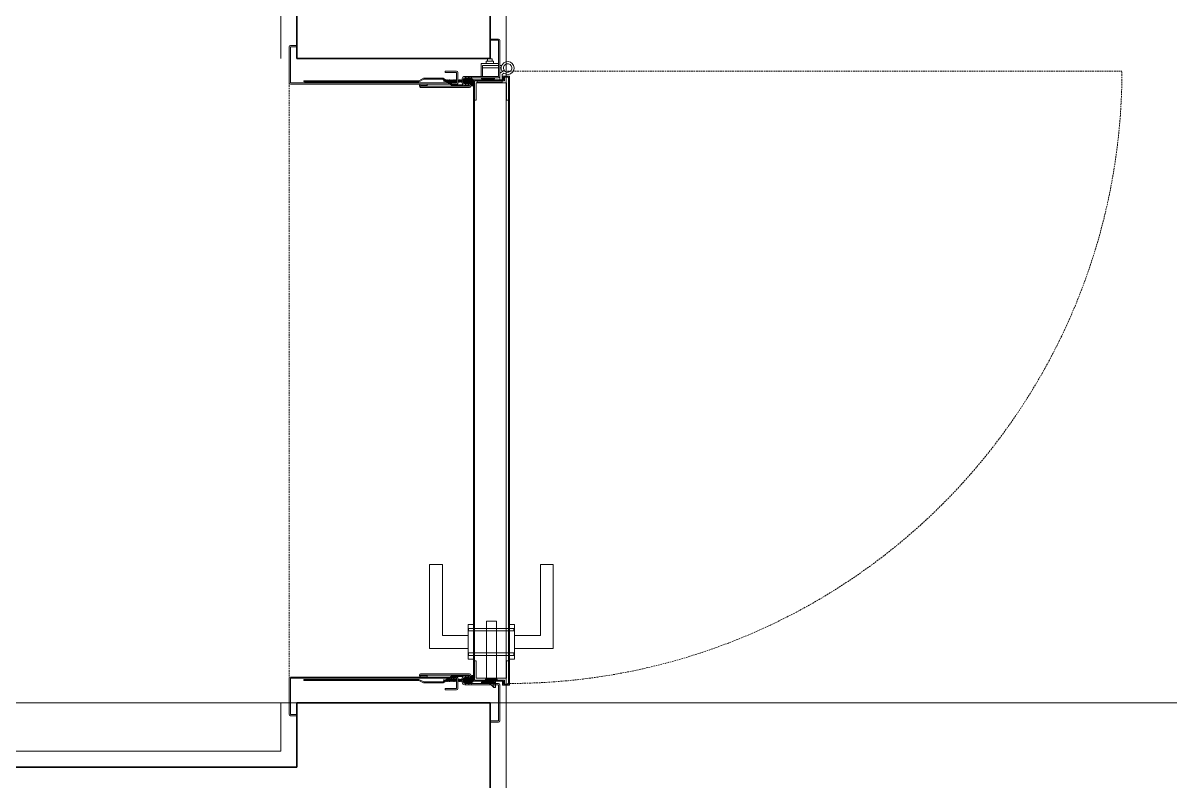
# Model space of a CAD drawing. Header units: centimetres. Extents: x 405464 to 563355, y 50011 to 66875.
# Drawn here: x 517915.7 to 518093.8, y 54757.2 to 54874.9 of the extents above; entities that cross this region are included whole.
import ezdxf
from ezdxf.enums import TextEntityAlignment as Align

# ---------------------------------------------------------------- set-up
doc = ezdxf.new("R2010")
doc.units = ezdxf.units.CM
doc.linetypes.add('DASHDOT', pattern=[25.4, 12.7, -6.35, 0, -6.35])
doc.linetypes.add('M00$0$HIDDEN', pattern=[0.375, 0.25, -0.125])
doc.layers.get('0').update_dxf_attribs({"lineweight": 9})
for name, color, linetype, lineweight in [('0-KRCN-MİMARİ-220526', 8, 'Continuous', 9), ('A_Aks', 30, 'DASHDOT', 9), ('A_Pencere Doğrama-Ex', 140, 'Continuous', 15), ('DV_Masif', 2, 'Continuous', 35), ('DV_Siva', 30, 'Continuous', 9), ('M00$0$KP_Acilim', 201, 'M00$0$HIDDEN', 15), ('M00$0$KP_Aksesuar', 9, 'Continuous', 9), ('M00$0$Y_Hidden_[Gizli]', 9, 'M00$0$HIDDEN', 9), ('M00_Mahal_No$0$MH_Alan', 51, 'Continuous', 9)]:
    doc.layers.add(name, color=color, linetype=linetype, lineweight=lineweight)
doc.styles.add('M00_Mahal_No$0$Kalin01', font='swissk.ttf')
doc.styles.add('M00_Mahal_No$0$Normal', font='swiss.ttf')
doc.styles.add('MAHAL', font='swissc.ttf')

# ---------------------------------------------------------------- blocks, each defined once
blk = doc.blocks.new('1_etap')
at = {"layer": 'M00$0$KP_Aksesuar'}
h = blk.add_hatch(color=8, dxfattribs=at)
edge = h.paths.add_edge_path()
edge.add_line((1096.04, 2546.84), (1096.13, 2547.06))
edge.add_line((1096.13, 2547.06), (1096.23, 2547.06))
edge.add_line((1096.23, 2547.06), (1096.14, 2546.84))
edge.add_line((1096.14, 2546.84), (1096.52, 2546.84))
edge.add_line((1096.52, 2546.84), (1096.61, 2547.06))
edge.add_line((1096.61, 2547.06), (1096.71, 2547.06))
edge.add_line((1096.71, 2547.06), (1096.62, 2546.84))
edge.add_line((1096.62, 2546.84), (1096.93, 2546.84))
edge.add_line((1096.93, 2546.84), (1097.02, 2547.06))
edge.add_line((1097.02, 2547.06), (1097.12, 2547.06))
edge.add_line((1097.12, 2547.06), (1097.03, 2546.84))
edge.add_line((1097.03, 2546.84), (1097.17, 2546.84))
edge.add_arc((1097.17, 2546.64), 0.2, 0, 90, ccw=False)
edge.add_line((1097.37, 2546.64), (1097.37, 2545.85))
edge.add_arc((1097.27, 2545.85), 0.1, 270, 360, ccw=False)
edge.add_line((1097.27, 2545.75), (1097.2, 2545.75))
edge.add_arc((1097.2, 2545.85), 0.1, 180, 270, ccw=False)
edge.add_line((1097.1, 2545.85), (1097.1, 2545.86))
edge.add_arc((1096.79, 2545.87), 0.31, 357.66, 429.232)
edge.add_line((1096.9, 2546.16), (1096.62, 2546.16))
edge.add_line((1096.62, 2546.16), (1096.67, 2545.94))
edge.add_line((1096.67, 2545.94), (1096.57, 2545.94))
edge.add_line((1096.57, 2545.94), (1096.52, 2546.16))
edge.add_line((1096.52, 2546.16), (1096.15, 2546.16))
edge.add_line((1096.15, 2546.16), (1096.19, 2545.94))
edge.add_line((1096.19, 2545.94), (1096.09, 2545.94))
edge.add_line((1096.09, 2545.94), (1096.05, 2546.16))
edge.add_arc((1096.05, 2546.36), 0.2, 180, 270, ccw=False)
edge.add_line((1095.85, 2546.36), (1095.85, 2546.64))
edge.add_arc((1096.05, 2546.64), 0.2, 92.7199, 180, ccw=False)
edge.add_arc((1096.04, 2546.84), 0.000132, 272.7199, 404.7791)
for points in [[(1098.67, 2547), (1100.67, 2547), (1100.67, 2546.8), (1098.67, 2546.8)], [(1098.67, 2453), (1100.67, 2453), (1100.67, 2453.2), (1098.67, 2453.2)]]:
    blk.add_hatch(color=8, dxfattribs=at).paths.add_polyline_path(points)
h = blk.add_hatch(color=8, dxfattribs=at)
edge = h.paths.add_edge_path()
edge.add_line((1096.04, 2453.16), (1096.13, 2452.94))
edge.add_line((1096.13, 2452.94), (1096.23, 2452.94))
edge.add_line((1096.23, 2452.94), (1096.14, 2453.16))
edge.add_line((1096.14, 2453.16), (1096.52, 2453.16))
edge.add_line((1096.52, 2453.16), (1096.61, 2452.94))
edge.add_line((1096.61, 2452.94), (1096.71, 2452.94))
edge.add_line((1096.71, 2452.94), (1096.62, 2453.16))
edge.add_line((1096.62, 2453.16), (1096.93, 2453.16))
edge.add_line((1096.93, 2453.16), (1097.02, 2452.94))
edge.add_line((1097.02, 2452.94), (1097.12, 2452.94))
edge.add_line((1097.12, 2452.94), (1097.03, 2453.16))
edge.add_line((1097.03, 2453.16), (1097.17, 2453.16))
edge.add_arc((1097.17, 2453.36), 0.2, 270, 360)
edge.add_line((1097.37, 2453.36), (1097.37, 2454.15))
edge.add_arc((1097.27, 2454.15), 0.1, 0, 90)
edge.add_line((1097.27, 2454.25), (1097.2, 2454.25))
edge.add_arc((1097.2, 2454.15), 0.1, 90, 180)
edge.add_line((1097.1, 2454.15), (1097.1, 2454.14))
edge.add_arc((1096.79, 2454.13), 0.31, -69.232, 2.34, ccw=False)
edge.add_line((1096.9, 2453.84), (1096.62, 2453.84))
edge.add_line((1096.62, 2453.84), (1096.67, 2454.06))
edge.add_line((1096.67, 2454.06), (1096.57, 2454.06))
edge.add_line((1096.57, 2454.06), (1096.52, 2453.84))
edge.add_line((1096.52, 2453.84), (1096.15, 2453.84))
edge.add_line((1096.15, 2453.84), (1096.19, 2454.06))
edge.add_line((1096.19, 2454.06), (1096.09, 2454.06))
edge.add_line((1096.09, 2454.06), (1096.05, 2453.84))
edge.add_arc((1096.05, 2453.64), 0.2, 90, 180)
edge.add_line((1095.85, 2453.64), (1095.85, 2453.36))
edge.add_arc((1096.05, 2453.36), 0.2, 180, 267.2801)
edge.add_arc((1096.04, 2453.16), 0.000132, -44.7791, 87.2801, ccw=False)
at = {"color": 8}
for p, q in [((1068.8, 2546.2), (1068.8, 2551.8)), ((1069, 2552), (1070, 2552)), ((1070, 2551.8), (1069, 2551.8)), ((1069, 2551.8), (1069, 2546.2)), ((1070, 2552), (1070, 2551.8)), ((1101.3, 2553), (1100, 2553)), ((1100, 2553), (1100, 2552.8)), ((1100, 2552.8), (1101.3, 2552.8)), ((1101.3, 2552.8), (1101.3, 2547.2)), ((1101.5, 2547.2), (1101.5, 2552.8)), ((1092.99, 2547.8), (1092.99, 2548)), ((1092.99, 2548), (1094.79, 2548)), ((1094.79, 2547.8), (1092.99, 2547.8)), ((1094.79, 2546.2), (1094.79, 2547.8)), ((1094.99, 2547.8), (1094.99, 2546.2)), ((1069, 2546.2), (1094.79, 2546.2)), ((1094.79, 2546), (1069, 2546)), ((1090.2, 2546), (1089.2, 2546)), ((1090.2, 2545.8), (1090.2, 2546)), ((1092.8, 2546.52), (1092.74, 2546.46)), ((1092.8, 2546.47), (1092.74, 2546.46)), ((1092.8, 2546.52), (1092.97, 2546.57)), ((1092.97, 2546.42), (1092.8, 2546.47)), ((1092.97, 2546.42), (1092.97, 2546.57)), ((1094.79, 2546.57), (1092.97, 2546.57)), ((1094.79, 2546.42), (1092.97, 2546.42)), ((1093.1, 2546.67), (1093.13, 2546.57)), ((1093.1, 2546.67), (1093.35, 2546.31)), ((1093.11, 2546.68), (1093.36, 2546.32)), ((1093.17, 2546.57), (1093.27, 2546.57)), ((1093.22, 2546.67), (1093.25, 2546.57)), ((1093.22, 2546.67), (1093.47, 2546.31)), ((1093.23, 2546.68), (1093.48, 2546.32)), ((1093.29, 2546.57), (1093.39, 2546.57)), ((1093.41, 2546.42), (1093.31, 2546.42)), ((1093.32, 2546.42), (1093.33, 2546.38)), ((1093.34, 2546.67), (1093.37, 2546.57)), ((1093.34, 2546.67), (1093.59, 2546.31)), ((1093.35, 2546.68), (1093.6, 2546.32)), ((1093.41, 2546.57), (1093.51, 2546.57)), ((1093.53, 2546.42), (1093.43, 2546.42)), ((1093.44, 2546.42), (1093.45, 2546.38)), ((1093.46, 2546.67), (1093.49, 2546.57)), ((1093.46, 2546.67), (1093.71, 2546.31)), ((1093.47, 2546.68), (1093.72, 2546.32)), ((1093.53, 2546.57), (1093.63, 2546.57)), ((1093.65, 2546.42), (1093.55, 2546.42)), ((1093.56, 2546.42), (1093.57, 2546.38)), ((1093.58, 2546.67), (1093.61, 2546.57)), ((1093.58, 2546.67), (1093.83, 2546.31)), ((1093.59, 2546.68), (1093.84, 2546.32)), ((1093.65, 2546.57), (1093.75, 2546.57)), ((1093.77, 2546.42), (1093.67, 2546.42)), ((1093.68, 2546.42), (1093.69, 2546.38)), ((1093.7, 2546.67), (1093.73, 2546.57)), ((1093.7, 2546.67), (1093.95, 2546.31)), ((1093.71, 2546.68), (1093.96, 2546.32)), ((1093.77, 2546.57), (1093.87, 2546.57)), ((1093.89, 2546.42), (1093.79, 2546.42)), ((1093.8, 2546.42), (1093.81, 2546.38)), ((1093.82, 2546.67), (1093.85, 2546.57)), ((1093.82, 2546.67), (1094.07, 2546.31)), ((1093.83, 2546.68), (1094.08, 2546.32)), ((1093.89, 2546.57), (1093.99, 2546.57)), ((1094.01, 2546.42), (1093.91, 2546.42)), ((1093.92, 2546.42), (1093.93, 2546.38)), ((1093.94, 2546.67), (1093.97, 2546.57)), ((1093.94, 2546.67), (1094.19, 2546.31)), ((1093.95, 2546.68), (1094.2, 2546.32)), ((1094.01, 2546.57), (1094.11, 2546.57)), ((1094.13, 2546.42), (1094.03, 2546.42)), ((1094.04, 2546.42), (1094.05, 2546.38)), ((1094.06, 2546.67), (1094.09, 2546.57)), ((1094.06, 2546.67), (1094.31, 2546.31)), ((1094.07, 2546.68), (1094.32, 2546.32)), ((1094.13, 2546.57), (1094.23, 2546.57)), ((1094.25, 2546.42), (1094.15, 2546.42)), ((1094.16, 2546.42), (1094.17, 2546.38)), ((1094.18, 2546.67), (1094.21, 2546.57)), ((1094.18, 2546.67), (1094.43, 2546.31)), ((1094.19, 2546.68), (1094.44, 2546.32)), ((1094.25, 2546.57), (1094.35, 2546.57)), ((1094.37, 2546.42), (1094.27, 2546.42)), ((1094.28, 2546.42), (1094.29, 2546.38)), ((1094.3, 2546.67), (1094.33, 2546.57)), ((1094.3, 2546.67), (1094.55, 2546.31)), ((1094.31, 2546.68), (1094.56, 2546.32)), ((1094.37, 2546.57), (1094.47, 2546.57)), ((1094.49, 2546.42), (1094.39, 2546.42)), ((1094.4, 2546.42), (1094.41, 2546.38)), ((1094.42, 2546.67), (1094.45, 2546.57)), ((1094.42, 2546.67), (1094.67, 2546.31)), ((1094.43, 2546.68), (1094.68, 2546.32)), ((1094.49, 2546.57), (1094.59, 2546.57)), ((1094.61, 2546.42), (1094.51, 2546.42)), ((1094.52, 2546.42), (1094.53, 2546.38)), ((1094.54, 2546.67), (1094.57, 2546.57)), ((1094.54, 2546.67), (1094.79, 2546.31)), ((1094.55, 2546.68), (1094.79, 2546.34)), ((1094.61, 2546.57), (1094.71, 2546.57)), ((1094.73, 2546.42), (1094.63, 2546.42)), ((1094.64, 2546.42), (1094.65, 2546.38)), ((1094.66, 2546.67), (1094.69, 2546.57)), ((1094.66, 2546.67), (1094.79, 2546.49)), ((1094.67, 2546.68), (1094.79, 2546.51)), ((1094.73, 2546.57), (1094.79, 2546.57)), ((1094.79, 2546.42), (1094.75, 2546.42)), ((1094.76, 2546.42), (1094.77, 2546.38)), ((1094.76, 2546.42), (1094.77, 2546.38)), ((1094.78, 2546.67), (1094.79, 2546.64)), ((1094.78, 2546.67), (1094.79, 2546.66)), ((1094.78, 2546.67), (1094.79, 2546.64)), ((1094.78, 2546.67), (1094.79, 2546.66)), ((1094.99, 2546.57), (1095.16, 2546.32)), ((1094.99, 2546.57), (1095.07, 2546.57)), ((1094.99, 2546.54), (1095.15, 2546.31)), ((1095.09, 2546.42), (1094.99, 2546.42)), ((1094.99, 2546.4), (1095.04, 2546.32)), ((1094.99, 2546.37), (1095.03, 2546.31)), ((1095, 2546.42), (1095.01, 2546.38)), ((1095.02, 2546.67), (1095.05, 2546.57)), ((1095.02, 2546.67), (1095.27, 2546.31)), ((1095.03, 2546.68), (1095.28, 2546.32)), ((1095.09, 2546.57), (1095.19, 2546.57)), ((1095.21, 2546.42), (1095.11, 2546.42)), ((1095.12, 2546.42), (1095.13, 2546.38)), ((1095.14, 2546.67), (1095.17, 2546.57)), ((1095.14, 2546.67), (1095.39, 2546.31)), ((1095.15, 2546.68), (1095.4, 2546.32)), ((1095.21, 2546.57), (1095.31, 2546.57)), ((1095.33, 2546.42), (1095.23, 2546.42)), ((1095.24, 2546.42), (1095.25, 2546.38)), ((1095.26, 2546.67), (1095.29, 2546.57)), ((1095.26, 2546.67), (1095.51, 2546.31)), ((1095.27, 2546.68), (1095.52, 2546.32)), ((1095.33, 2546.57), (1095.43, 2546.57)), ((1095.45, 2546.42), (1095.35, 2546.42)), ((1095.36, 2546.42), (1095.37, 2546.38)), ((1095.38, 2546.67), (1095.41, 2546.57)), ((1095.38, 2546.67), (1095.63, 2546.31)), ((1095.39, 2546.68), (1095.64, 2546.32)), ((1095.45, 2546.57), (1095.55, 2546.57)), ((1095.57, 2546.42), (1095.47, 2546.42)), ((1095.48, 2546.42), (1095.49, 2546.38)), ((1095.5, 2546.67), (1095.53, 2546.57)), ((1095.5, 2546.67), (1095.65, 2546.45)), ((1095.51, 2546.68), (1095.65, 2546.48)), ((1095.57, 2546.57), (1095.65, 2546.57)), ((1095.65, 2546.42), (1095.59, 2546.42)), ((1095.6, 2546.42), (1095.61, 2546.38)), ((1095.62, 2546.67), (1095.63, 2546.64)), ((1095.62, 2546.67), (1095.63, 2546.66)), ((1095.65, 2546.8), (1095.65, 2546.2)), ((1095.76, 2546.57), (1095.74, 2546.57)), ((1095.76, 2546.42), (1095.74, 2546.42)), ((1095.84, 2546.8), (1095.76, 2546.57)), ((1095.84, 2546.2), (1095.76, 2546.42)), ((1095.88, 2546.5), (1095.83, 2546.5)), ((1095.88, 2546.5), (1095.83, 2546.5)), ((1095.85, 2546.2), (1095.85, 2546.8)), ((1095.88, 2546.5), (1095.88, 2546.79)), ((1095.88, 2546.5), (1095.88, 2546.21)), ((1101.3, 2547.2), (1096.05, 2547.2)), ((1096.05, 2547), (1101.3, 2547)), ((1096.8, 2546), (1096.05, 2546)), ((1097.39, 2453.35), (1097.39, 2546.65)), ((1102.06, 2546.65), (1097.39, 2546.65)), ((1097.54, 2546.5), (1097.54, 2453.5)), ((1097.54, 2543.5), (1097.54, 2546.5)), ((1097.54, 2546.5), (1102.21, 2546.5)), ((1097.84, 2543.5), (1097.84, 2546.2)), ((1097.84, 2546.2), (1102.54, 2546.2)), ((1101.91, 2546.7), (1101.91, 2547.25)), ((1101.91, 2547.25), (1102.99, 2547.25)), ((1102.06, 2546.7), (1101.91, 2546.7)), ((1102.84, 2547.1), (1102.06, 2547.1)), ((1102.06, 2547.1), (1102.06, 2546.7)), ((1102.21, 2547.05), (1102.06, 2547.05)), ((1102.06, 2547.05), (1102.06, 2546.65)), ((1102.21, 2546.5), (1102.21, 2547.05)), ((1102.54, 2546.2), (1102.54, 2543.5)), ((1102.84, 2547.1), (1102.84, 2543.5)), ((1102.84, 2547.1), (1102.84, 2452.9)), ((1102.99, 2452.75), (1102.99, 2547.25)), ((1089, 2545.8), (1089, 2545.7)), ((1089.2, 2545.7), (1089.2, 2545.8)), ((1089.2, 2545.8), (1090.2, 2545.8)), ((1096.8, 2545.7), (1089.2, 2545.7)), ((1089.2, 2545.5), (1096.8, 2545.5)), ((1096.05, 2545.8), (1096.8, 2545.8)), ((1096.8, 2545.8), (1096.8, 2545.7)), ((1097, 2545.7), (1097, 2545.8)), ((1097.84, 2543.5), (1097.54, 2543.5)), ((1102.54, 2543.5), (1102.84, 2543.5)), ((1097.84, 2456.5), (1097.54, 2456.5)), ((1097.84, 2456.5), (1097.84, 2453.8)), ((1102.54, 2456.5), (1102.84, 2456.5)), ((1102.54, 2453.8), (1102.54, 2456.5)), ((1102.84, 2452.9), (1102.84, 2456.5)), ((1068.8, 2453.8), (1068.8, 2448.2)), ((1094.79, 2454), (1069, 2454)), ((1069, 2448.2), (1069, 2453.8)), ((1069, 2453.8), (1094.79, 2453.8)), ((1089, 2454.2), (1089, 2454.3)), ((1089.2, 2454.5), (1096.8, 2454.5)), ((1096.8, 2454.3), (1089.2, 2454.3)), ((1089.2, 2454.3), (1089.2, 2454.2)), ((1089.2, 2454.2), (1090.2, 2454.2)), ((1090.2, 2454), (1089.2, 2454)), ((1090.2, 2454.2), (1090.2, 2454)), ((1092.8, 2453.53), (1092.74, 2453.54)), ((1092.8, 2453.48), (1092.74, 2453.54)), ((1092.97, 2453.58), (1092.8, 2453.53)), ((1092.8, 2453.48), (1092.97, 2453.43)), ((1094.79, 2453.58), (1092.97, 2453.58)), ((1092.97, 2453.58), (1092.97, 2453.43)), ((1094.79, 2453.43), (1092.97, 2453.43)), ((1093.1, 2453.33), (1093.35, 2453.69)), ((1093.1, 2453.33), (1093.13, 2453.43)), ((1093.11, 2453.32), (1093.36, 2453.68)), ((1093.17, 2453.43), (1093.27, 2453.43)), ((1093.22, 2453.33), (1093.47, 2453.69)), ((1093.22, 2453.33), (1093.25, 2453.43)), ((1093.23, 2453.32), (1093.48, 2453.68)), ((1093.29, 2453.43), (1093.39, 2453.43)), ((1093.41, 2453.58), (1093.31, 2453.58)), ((1093.32, 2453.58), (1093.33, 2453.62)), ((1093.34, 2453.33), (1093.59, 2453.69)), ((1093.34, 2453.33), (1093.37, 2453.43)), ((1093.35, 2453.32), (1093.6, 2453.68)), ((1093.41, 2453.43), (1093.51, 2453.43)), ((1093.53, 2453.58), (1093.43, 2453.58)), ((1093.44, 2453.58), (1093.45, 2453.62)), ((1093.46, 2453.33), (1093.71, 2453.69)), ((1093.46, 2453.33), (1093.49, 2453.43)), ((1093.47, 2453.32), (1093.72, 2453.68)), ((1093.53, 2453.43), (1093.63, 2453.43)), ((1093.65, 2453.58), (1093.55, 2453.58)), ((1093.56, 2453.58), (1093.57, 2453.62)), ((1093.58, 2453.33), (1093.83, 2453.69)), ((1093.58, 2453.33), (1093.61, 2453.43)), ((1093.59, 2453.32), (1093.84, 2453.68)), ((1093.65, 2453.43), (1093.75, 2453.43)), ((1093.77, 2453.58), (1093.67, 2453.58)), ((1093.68, 2453.58), (1093.69, 2453.62)), ((1093.7, 2453.33), (1093.95, 2453.69)), ((1093.7, 2453.33), (1093.73, 2453.43)), ((1093.71, 2453.32), (1093.96, 2453.68)), ((1093.77, 2453.43), (1093.87, 2453.43)), ((1093.89, 2453.58), (1093.79, 2453.58)), ((1093.8, 2453.58), (1093.81, 2453.62)), ((1093.82, 2453.33), (1094.07, 2453.69)), ((1093.82, 2453.33), (1093.85, 2453.43)), ((1093.83, 2453.32), (1094.08, 2453.68)), ((1093.89, 2453.43), (1093.99, 2453.43)), ((1094.01, 2453.58), (1093.91, 2453.58)), ((1093.92, 2453.58), (1093.93, 2453.62)), ((1093.94, 2453.33), (1094.19, 2453.69)), ((1093.94, 2453.33), (1093.97, 2453.43)), ((1093.95, 2453.32), (1094.2, 2453.68)), ((1094.01, 2453.43), (1094.11, 2453.43)), ((1094.13, 2453.58), (1094.03, 2453.58)), ((1094.04, 2453.58), (1094.05, 2453.62)), ((1094.06, 2453.33), (1094.31, 2453.69)), ((1094.06, 2453.33), (1094.09, 2453.43)), ((1094.07, 2453.32), (1094.32, 2453.68)), ((1094.13, 2453.43), (1094.23, 2453.43)), ((1094.25, 2453.58), (1094.15, 2453.58)), ((1094.16, 2453.58), (1094.17, 2453.62)), ((1094.18, 2453.33), (1094.43, 2453.69)), ((1094.18, 2453.33), (1094.21, 2453.43)), ((1094.19, 2453.32), (1094.44, 2453.68)), ((1094.25, 2453.43), (1094.35, 2453.43)), ((1094.37, 2453.58), (1094.27, 2453.58)), ((1094.28, 2453.58), (1094.29, 2453.62)), ((1094.3, 2453.33), (1094.55, 2453.69)), ((1094.3, 2453.33), (1094.33, 2453.43)), ((1094.31, 2453.32), (1094.56, 2453.68)), ((1094.37, 2453.43), (1094.47, 2453.43)), ((1094.49, 2453.58), (1094.39, 2453.58)), ((1094.4, 2453.58), (1094.41, 2453.62)), ((1094.42, 2453.33), (1094.67, 2453.69)), ((1094.42, 2453.33), (1094.45, 2453.43)), ((1094.43, 2453.32), (1094.68, 2453.68)), ((1094.49, 2453.43), (1094.59, 2453.43)), ((1094.61, 2453.58), (1094.51, 2453.58)), ((1094.52, 2453.58), (1094.53, 2453.62)), ((1094.54, 2453.33), (1094.79, 2453.69)), ((1094.54, 2453.33), (1094.57, 2453.43)), ((1094.55, 2453.32), (1094.79, 2453.66)), ((1094.61, 2453.43), (1094.71, 2453.43)), ((1094.73, 2453.58), (1094.63, 2453.58)), ((1094.64, 2453.58), (1094.65, 2453.62)), ((1094.66, 2453.33), (1094.79, 2453.51)), ((1094.66, 2453.33), (1094.69, 2453.43)), ((1094.67, 2453.32), (1094.79, 2453.49)), ((1094.73, 2453.43), (1094.79, 2453.43)), ((1094.79, 2453.58), (1094.75, 2453.58)), ((1094.76, 2453.58), (1094.77, 2453.62)), ((1094.76, 2453.58), (1094.77, 2453.62)), ((1094.79, 2453.8), (1094.79, 2452.2)), ((1094.99, 2452.2), (1094.99, 2453.8)), ((1094.99, 2453.46), (1095.15, 2453.69)), ((1094.99, 2453.63), (1095.03, 2453.69)), ((1094.99, 2453.43), (1095.16, 2453.68)), ((1094.99, 2453.6), (1095.04, 2453.68)), ((1095.09, 2453.58), (1094.99, 2453.58)), ((1094.99, 2453.43), (1095.07, 2453.43)), ((1095, 2453.58), (1095.01, 2453.62)), ((1095.02, 2453.33), (1095.27, 2453.69)), ((1095.02, 2453.33), (1095.05, 2453.43)), ((1095.03, 2453.32), (1095.28, 2453.68)), ((1095.09, 2453.43), (1095.19, 2453.43)), ((1095.21, 2453.58), (1095.11, 2453.58)), ((1095.12, 2453.58), (1095.13, 2453.62)), ((1095.14, 2453.33), (1095.39, 2453.69)), ((1095.14, 2453.33), (1095.17, 2453.43)), ((1095.15, 2453.32), (1095.4, 2453.68)), ((1095.21, 2453.43), (1095.31, 2453.43)), ((1095.33, 2453.58), (1095.23, 2453.58)), ((1095.24, 2453.58), (1095.25, 2453.62)), ((1095.26, 2453.33), (1095.51, 2453.69)), ((1095.26, 2453.33), (1095.29, 2453.43)), ((1095.27, 2453.32), (1095.52, 2453.68)), ((1095.33, 2453.43), (1095.43, 2453.43)), ((1095.45, 2453.58), (1095.35, 2453.58)), ((1095.36, 2453.58), (1095.37, 2453.62)), ((1095.38, 2453.33), (1095.63, 2453.69)), ((1095.38, 2453.33), (1095.41, 2453.43)), ((1095.39, 2453.32), (1095.64, 2453.68)), ((1095.45, 2453.43), (1095.55, 2453.43)), ((1095.57, 2453.58), (1095.47, 2453.58)), ((1095.48, 2453.58), (1095.49, 2453.62)), ((1095.5, 2453.33), (1095.65, 2453.55)), ((1095.5, 2453.33), (1095.53, 2453.43)), ((1095.51, 2453.32), (1095.65, 2453.52)), ((1095.57, 2453.43), (1095.65, 2453.43)), ((1095.65, 2453.58), (1095.59, 2453.58)), ((1095.6, 2453.58), (1095.61, 2453.62)), ((1095.65, 2453.2), (1095.65, 2453.8)), ((1095.76, 2453.58), (1095.74, 2453.58)), ((1095.76, 2453.43), (1095.74, 2453.43)), ((1095.84, 2453.8), (1095.76, 2453.58)), ((1095.84, 2453.2), (1095.76, 2453.43)), ((1095.88, 2453.5), (1095.83, 2453.5)), ((1095.88, 2453.5), (1095.83, 2453.5)), ((1095.85, 2453.8), (1095.85, 2453.2)), ((1095.88, 2453.5), (1095.88, 2453.79)), ((1095.88, 2453.5), (1095.88, 2453.21)), ((1096.05, 2454.2), (1096.8, 2454.2)), ((1096.8, 2454), (1096.05, 2454)), ((1096.8, 2454.2), (1096.8, 2454.3)), ((1097, 2454.3), (1097, 2454.2)), ((1097.54, 2453.5), (1102.21, 2453.5)), ((1097.84, 2453.8), (1102.54, 2453.8)), ((1102.21, 2453.5), (1102.21, 2452.9)), ((1094.79, 2452.2), (1092.99, 2452.2)), ((1092.99, 2452.2), (1092.99, 2452)), ((1092.99, 2452), (1094.79, 2452)), ((1094.78, 2453.33), (1094.79, 2453.36)), ((1094.78, 2453.33), (1094.79, 2453.36)), ((1094.78, 2453.33), (1094.79, 2453.34)), ((1094.78, 2453.33), (1094.79, 2453.34)), ((1095.62, 2453.33), (1095.63, 2453.36)), ((1095.62, 2453.33), (1095.63, 2453.34)), ((1096.05, 2453), (1101.3, 2453)), ((1101.3, 2452.8), (1096.05, 2452.8)), ((1102.06, 2453.35), (1097.39, 2453.35)), ((1101.3, 2447.2), (1101.3, 2452.8)), ((1101.5, 2452.8), (1101.5, 2447.2)), ((1102.06, 2453.35), (1101.91, 2453.35)), ((1101.91, 2453.35), (1101.91, 2452.75)), ((1101.91, 2452.75), (1102.99, 2452.75)), ((1102.06, 2452.9), (1102.06, 2453.35)), ((1102.06, 2452.9), (1102.06, 2453.35)), ((1102.21, 2452.9), (1102.06, 2452.9)), ((1102.84, 2452.9), (1102.06, 2452.9)), ((1070, 2448.2), (1069, 2448.2)), ((1070, 2448), (1070, 2448.2)), ((1069, 2448), (1070, 2448)), ((1100, 2447), (1100, 2447.2)), ((1100, 2447.2), (1101.3, 2447.2)), ((1101.3, 2447), (1100, 2447))]:
    blk.add_line(p, q, dxfattribs=at)
at = {"color": 8, "lineweight": 5}
for p, q in [((1088.9, 2546.53), (1071.15, 2546.53)), ((1071.15, 2546.38), (1088.94, 2546.38)), ((1089.66, 2546.91), (1088.9, 2546.53)), ((1088.94, 2546.38), (1089.7, 2546.75)), ((1092.72, 2546.91), (1089.66, 2546.91)), ((1089.7, 2546.75), (1092.09, 2546.75)), ((1092.09, 2546.75), (1092.67, 2546.75)), ((1092.67, 2546.75), (1094.15, 2545.76)), ((1094.2, 2545.91), (1092.72, 2546.91)), ((1094.15, 2545.76), (1095.69, 2545.76)), ((1095.69, 2545.91), (1094.2, 2545.91)), ((1071.15, 2453.62), (1088.94, 2453.62)), ((1088.9, 2453.47), (1071.15, 2453.47)), ((1089.66, 2453.09), (1088.9, 2453.47)), ((1088.94, 2453.62), (1089.7, 2453.25)), ((1092.67, 2453.25), (1094.15, 2454.24)), ((1094.2, 2454.09), (1092.72, 2453.09)), ((1094.15, 2454.24), (1095.69, 2454.24)), ((1095.69, 2454.09), (1094.2, 2454.09)), ((1092.72, 2453.09), (1089.66, 2453.09)), ((1089.7, 2453.25), (1092.09, 2453.25)), ((1092.09, 2453.25), (1092.67, 2453.25))]:
    blk.add_line(p, q, dxfattribs=at)
at = {"color": 8}
for centre, radius, start, end in [((1069, 2551.8), 0.2, 90, 180), ((1101.3, 2552.8), 0.2, 0, 90), ((1094.79, 2547.8), 0.2, 0, 90), ((1069, 2546.2), 0.2, 180, 270), ((1089.2, 2545.8), 0.2, 90, 180), ((1092.73, 2546.76), 0.305, 272.4038, 320.8284), ((1092.81, 2546.22), 0.254, 53.2776, 106.4289), ((1093.1, 2546.68), 0.00777, 29.6796, 209.6796), ((1093.22, 2546.68), 0.00777, 29.6796, 209.6796), ((1093.34, 2546.68), 0.00777, 29.6796, 209.6796), ((1093.36, 2546.32), 0.00777, 209.6796, 29.6796), ((1093.46, 2546.68), 0.00777, 29.6796, 209.6796), ((1093.48, 2546.32), 0.00777, 209.6796, 29.6796), ((1093.58, 2546.68), 0.00777, 29.6796, 209.6796), ((1093.6, 2546.32), 0.00777, 209.6796, 29.6796), ((1093.7, 2546.68), 0.00777, 29.6796, 209.6796), ((1093.72, 2546.32), 0.00777, 209.6796, 29.6796), ((1093.82, 2546.68), 0.00777, 29.6796, 209.6796), ((1093.84, 2546.32), 0.00777, 209.6796, 29.6796), ((1093.94, 2546.68), 0.00777, 29.6796, 209.6796), ((1093.96, 2546.32), 0.00777, 209.6796, 29.6796), ((1094.06, 2546.68), 0.00777, 29.6796, 209.6796), ((1094.08, 2546.32), 0.00777, 209.6796, 29.6796), ((1094.18, 2546.68), 0.00777, 29.6796, 209.6796), ((1094.2, 2546.32), 0.00777, 209.6796, 29.6796), ((1094.3, 2546.68), 0.00777, 29.6796, 209.6796), ((1094.32, 2546.32), 0.00777, 209.6796, 29.6796), ((1094.42, 2546.68), 0.00777, 29.6796, 209.6796), ((1094.44, 2546.32), 0.00777, 209.6796, 29.6796), ((1094.54, 2546.68), 0.00777, 29.6796, 209.6796), ((1094.56, 2546.32), 0.00777, 209.6796, 29.6796), ((1094.66, 2546.68), 0.00777, 29.6796, 209.6796), ((1094.68, 2546.32), 0.00777, 209.6796, 29.6796), ((1094.78, 2546.68), 0.00777, 29.6796, 209.6796), ((1094.78, 2546.68), 0.00777, 29.6796, 209.6796), ((1094.79, 2546.2), 0.2, 270, 0), ((1095.02, 2546.68), 0.00777, 29.6796, 209.6796), ((1095.04, 2546.32), 0.00777, 209.6796, 29.6796), ((1095.14, 2546.68), 0.00777, 29.6796, 209.6796), ((1095.16, 2546.32), 0.00777, 209.6796, 29.6796), ((1095.26, 2546.68), 0.00777, 29.6796, 209.6796), ((1095.28, 2546.32), 0.00777, 209.6796, 29.6796), ((1095.38, 2546.68), 0.00777, 29.6796, 209.6796), ((1095.4, 2546.32), 0.00777, 209.6796, 29.6796), ((1095.5, 2546.68), 0.00777, 29.6796, 209.6796), ((1095.52, 2546.32), 0.00777, 209.6796, 29.6796), ((1095.62, 2546.68), 0.00777, 29.6796, 209.6796), ((1095.64, 2546.32), 0.00777, 209.6796, 29.6796), ((1096.05, 2546.8), 0.4, 90, 180), ((1096.05, 2546.2), 0.4, 180, 270), ((1095.85, 2546.5), 0.0194, 183.3744, 176.6256), ((1095.86, 2546.79), 0.02, 0, 150.0864), ((1095.86, 2546.21), 0.02, 209.9136, 0), ((1096.05, 2546.8), 0.2, 90, 180), ((1096.05, 2546.2), 0.2, 180, 270), ((1096.8, 2545.8), 0.2, 360, 90), ((1101.3, 2547.2), 0.2, 270, 0), ((1089.2, 2545.7), 0.2, 180, 270), ((1096.8, 2545.7), 0.2, 270, 0), ((1069, 2453.8), 0.2, 90, 180), ((1089.2, 2454.3), 0.2, 90, 180), ((1089.2, 2454.2), 0.2, 180, 270), ((1092.81, 2453.78), 0.254, 253.5711, 306.7224), ((1092.73, 2453.24), 0.305, 39.1716, 87.5962), ((1093.36, 2453.68), 0.00777, 330.3204, 150.3204), ((1093.48, 2453.68), 0.00777, 330.3204, 150.3204), ((1093.6, 2453.68), 0.00777, 330.3204, 150.3204), ((1093.72, 2453.68), 0.00777, 330.3204, 150.3204), ((1093.84, 2453.68), 0.00777, 330.3204, 150.3204), ((1093.96, 2453.68), 0.00777, 330.3204, 150.3204), ((1094.08, 2453.68), 0.00777, 330.3204, 150.3204), ((1094.2, 2453.68), 0.00777, 330.3204, 150.3204), ((1094.32, 2453.68), 0.00777, 330.3204, 150.3204), ((1094.44, 2453.68), 0.00777, 330.3204, 150.3204), ((1094.56, 2453.68), 0.00777, 330.3204, 150.3204), ((1094.68, 2453.68), 0.00777, 330.3204, 150.3204), ((1094.79, 2453.8), 0.2, 360, 90), ((1095.04, 2453.68), 0.00777, 330.3204, 150.3204), ((1095.16, 2453.68), 0.00777, 330.3204, 150.3204), ((1095.28, 2453.68), 0.00777, 330.3204, 150.3204), ((1095.4, 2453.68), 0.00777, 330.3204, 150.3204), ((1095.52, 2453.68), 0.00777, 330.3204, 150.3204), ((1095.64, 2453.68), 0.00777, 330.3204, 150.3204), ((1096.05, 2453.8), 0.4, 90, 180), ((1095.85, 2453.5), 0.0194, 183.3744, 176.6256), ((1095.86, 2453.79), 0.02, 0, 150.0864), ((1096.05, 2453.8), 0.2, 90, 180), ((1096.8, 2454.3), 0.2, 0, 90), ((1096.8, 2454.2), 0.2, 270, 0), ((1093.1, 2453.32), 0.00777, 150.3204, 330.3204), ((1093.22, 2453.32), 0.00777, 150.3204, 330.3204), ((1093.34, 2453.32), 0.00777, 150.3204, 330.3204), ((1093.46, 2453.32), 0.00777, 150.3204, 330.3204), ((1093.58, 2453.32), 0.00777, 150.3204, 330.3204), ((1093.7, 2453.32), 0.00777, 150.3204, 330.3204), ((1093.82, 2453.32), 0.00777, 150.3204, 330.3204), ((1093.94, 2453.32), 0.00777, 150.3204, 330.3204), ((1094.06, 2453.32), 0.00777, 150.3204, 330.3204), ((1094.18, 2453.32), 0.00777, 150.3204, 330.3204), ((1094.3, 2453.32), 0.00777, 150.3204, 330.3204), ((1094.42, 2453.32), 0.00777, 150.3204, 330.3204), ((1094.54, 2453.32), 0.00777, 150.3204, 330.3204), ((1094.66, 2453.32), 0.00777, 150.3204, 330.3204), ((1094.78, 2453.32), 0.00777, 150.3204, 330.3204), ((1094.78, 2453.32), 0.00777, 150.3204, 330.3204), ((1094.79, 2452.2), 0.2, 270, 360), ((1095.02, 2453.32), 0.00777, 150.3204, 330.3204), ((1095.14, 2453.32), 0.00777, 150.3204, 330.3204), ((1095.26, 2453.32), 0.00777, 150.3204, 330.3204), ((1095.38, 2453.32), 0.00777, 150.3204, 330.3204), ((1095.5, 2453.32), 0.00777, 150.3204, 330.3204), ((1095.62, 2453.32), 0.00777, 150.3204, 330.3204), ((1096.05, 2453.2), 0.4, 180, 270), ((1095.86, 2453.21), 0.02, 209.9136, 0), ((1096.05, 2453.2), 0.2, 180, 270), ((1101.3, 2452.8), 0.2, 0, 90), ((1069, 2448.2), 0.2, 180, 270), ((1101.3, 2447.2), 0.2, 270, 360)]:
    blk.add_arc(centre, radius, start, end, dxfattribs=at)
at = {"color": 8, "lineweight": 5}
for centre, start, end in [((1071.15, 2546.46), 90, 270), ((1095.69, 2545.84), 270, 90), ((1071.15, 2453.54), 90, 270), ((1095.69, 2454.16), 270, 90)]:
    blk.add_arc(centre, 0.0766, start, end, dxfattribs=at)
at = {"layer": 'A_Aks', "color": 8, "ltscale": 100}
blk.add_line((0, 2450), (1911.91, 2450), dxfattribs=at)
blk.add_line((0, 2450), (1911.91, 2450), dxfattribs=at)
at = {"layer": 'DV_Masif', "color": 8}
for p, q in [((1070, 2570), (1070, 2550)), ((1100, 2550), (1100, 2570)), ((1070, 2550), (1100, 2550)), ((1070, 2450), (1070, 2440)), ((1070, 2450), (1100, 2450)), ((1100, 2420), (1100, 2450)), ((1070, 2440), (780, 2440))]:
    blk.add_line(p, q, dxfattribs=at)
at = {"layer": 'DV_Siva', "color": 8}
for p, q in [((1102.5, 3092.5), (1102.5, 2420)), ((1067.5, 3057.5), (1067.5, 2550)), ((1067.5, 2450), (1067.5, 2442.5)), ((1067.5, 2442.5), (782.5, 2442.5))]:
    blk.add_line(p, q, dxfattribs=at)
at = {"layer": 'M00$0$KP_Acilim', "color": 8}
blk.add_line((1102.7, 2548), (1198.05, 2548), dxfattribs=at)
blk.add_arc((1103, 2548.05), 95.05, 269.7935, 359.9644, dxfattribs=at)
at = {"layer": 'M00$0$KP_Aksesuar', "color": 8}
for p, q in [((1070, 2550), (1070, 2550.12)), ((1070, 2550), (1070.12, 2550)), ((1099.35, 2549.22), (1099.35, 2549.58)), ((1099.35, 2549.58), (1100.53, 2549.58)), ((1099.59, 2549.58), (1099.59, 2549.92)), ((1099.59, 2549.92), (1100.29, 2549.92)), ((1100, 2550), (1099.87, 2550)), ((1100, 2550), (1100, 2550.12)), ((1100.29, 2549.92), (1100.29, 2549.58)), ((1100.53, 2549.58), (1100.53, 2549.22)), ((1101.3, 2549.22), (1098.58, 2549.22)), ((1098.58, 2549.22), (1098.58, 2547.2)), ((1098.8, 2548.9), (1101.3, 2548.9)), ((1098.8, 2548.9), (1098.8, 2548.55)), ((1098.8, 2548.55), (1101.3, 2548.55)), ((1098.8, 2548.55), (1098.8, 2547.2)), ((1101.5, 2548.9), (1101.78, 2548.9)), ((1101.5, 2548.55), (1101.7, 2548.55)), ((1101.5, 2547.69), (1102.16, 2548.14)), ((1102.14, 2548.17), (1101.85, 2547.97)), ((1095.85, 2546.36), (1095.85, 2546.64)), ((1095.95, 2546.64), (1095.95, 2546.36)), ((1096.04, 2546.84), (1096.13, 2547.06)), ((1096.42, 2546.74), (1096.05, 2546.74)), ((1096.05, 2546.26), (1096.42, 2546.26)), ((1096.09, 2545.94), (1096.05, 2546.16)), ((1096.13, 2547.06), (1096.23, 2547.06)), ((1096.23, 2547.06), (1096.14, 2546.84)), ((1096.14, 2546.84), (1096.52, 2546.84)), ((1096.52, 2546.16), (1096.15, 2546.16)), ((1096.15, 2546.16), (1096.19, 2545.94)), ((1096.52, 2546.84), (1096.61, 2547.06)), ((1096.52, 2546.36), (1096.52, 2546.64)), ((1096.52, 2546.64), (1096.52, 2546.64)), ((1096.57, 2545.94), (1096.52, 2546.16)), ((1096.61, 2547.06), (1096.71, 2547.06)), ((1096.71, 2547.06), (1096.62, 2546.84)), ((1096.62, 2546.84), (1096.93, 2546.84)), ((1096.62, 2546.64), (1096.62, 2546.36)), ((1096.9, 2546.16), (1096.62, 2546.16)), ((1096.62, 2546.16), (1096.67, 2545.94)), ((1097.17, 2546.74), (1096.72, 2546.74)), ((1096.72, 2546.26), (1096.91, 2546.26)), ((1096.93, 2546.84), (1097.02, 2547.06)), ((1097.02, 2547.06), (1097.12, 2547.06)), ((1097.12, 2547.06), (1097.03, 2546.84)), ((1097.03, 2546.84), (1097.17, 2546.84)), ((1097.27, 2545.85), (1097.27, 2546.64)), ((1097.37, 2546.64), (1097.37, 2545.85)), ((1097.95, 2546.3), (1097.95, 2546.65)), ((1097.95, 2546.65), (1101.5, 2546.65)), ((1101.85, 2546.3), (1097.95, 2546.3)), ((1098.67, 2547), (1100.67, 2547)), ((1098.67, 2546.8), (1098.67, 2547)), ((1100.67, 2546.8), (1098.67, 2546.8)), ((1100.67, 2547), (1100.67, 2546.8)), ((1101.5, 2546.65), (1101.5, 2547.69)), ((1102.12, 2547.69), (1101.85, 2547.5)), ((1101.85, 2547.5), (1101.85, 2546.3)), ((1096.19, 2545.94), (1096.09, 2545.94)), ((1096.67, 2545.94), (1096.57, 2545.94)), ((1097.1, 2545.85), (1097.1, 2545.86)), ((1097.2, 2545.86), (1097.2, 2545.85)), ((1097.2, 2545.85), (1097.27, 2545.85)), ((1097.27, 2545.75), (1097.2, 2545.75)), ((1090.59, 2458.45), (1090.59, 2471.45)), ((1090.59, 2471.45), (1092.59, 2471.45)), ((1092.59, 2471.45), (1092.59, 2460.45)), ((1109.79, 2471.45), (1107.79, 2471.45)), ((1107.79, 2471.45), (1107.79, 2460.45)), ((1109.79, 2458.45), (1109.79, 2471.45)), ((1099.42, 2453.65), (1099.42, 2462.65)), ((1099.42, 2462.65), (1100.97, 2462.65)), ((1100.97, 2462.65), (1100.97, 2453.65)), ((1096.59, 2456.75), (1096.59, 2462.15)), ((1096.59, 2462.15), (1097.39, 2462.15)), ((1096.64, 2461.15), (1096.64, 2461.55)), ((1096.64, 2461.55), (1103.69, 2461.55)), ((1103.69, 2461.15), (1096.64, 2461.15)), ((1097.39, 2462.15), (1097.39, 2456.75)), ((1103.79, 2462.15), (1102.99, 2462.15)), ((1102.99, 2462.15), (1102.99, 2456.75)), ((1103.69, 2461.55), (1103.69, 2461.15)), ((1103.79, 2456.75), (1103.79, 2462.15)), ((1092.59, 2460.45), (1096.59, 2460.45)), ((1096.59, 2460.45), (1096.59, 2458.45)), ((1107.79, 2460.45), (1103.79, 2460.45)), ((1103.79, 2460.45), (1103.79, 2458.45)), ((1096.59, 2458.45), (1090.59, 2458.45)), ((1103.69, 2457.75), (1096.64, 2457.75)), ((1096.64, 2457.75), (1096.64, 2457.35)), ((1096.64, 2457.35), (1103.69, 2457.35)), ((1103.69, 2457.35), (1103.69, 2457.75)), ((1103.79, 2458.45), (1109.79, 2458.45)), ((1097.39, 2456.75), (1096.59, 2456.75)), ((1102.99, 2456.75), (1103.79, 2456.75)), ((1095.85, 2453.64), (1095.85, 2453.36)), ((1095.95, 2453.36), (1095.95, 2453.64)), ((1096.09, 2454.06), (1096.05, 2453.84)), ((1096.05, 2453.74), (1096.42, 2453.74)), ((1096.19, 2454.06), (1096.09, 2454.06)), ((1096.15, 2453.84), (1096.19, 2454.06)), ((1096.52, 2453.84), (1096.15, 2453.84)), ((1096.57, 2454.06), (1096.52, 2453.84)), ((1096.52, 2453.64), (1096.52, 2453.36)), ((1096.67, 2454.06), (1096.57, 2454.06)), ((1096.62, 2453.84), (1096.67, 2454.06)), ((1096.9, 2453.84), (1096.62, 2453.84)), ((1096.62, 2453.36), (1096.62, 2453.64)), ((1096.72, 2453.74), (1096.91, 2453.74)), ((1097.1, 2454.15), (1097.1, 2454.14)), ((1097.27, 2454.25), (1097.2, 2454.25)), ((1097.2, 2454.14), (1097.2, 2454.15)), ((1097.2, 2454.15), (1097.27, 2454.15)), ((1097.27, 2454.15), (1097.27, 2453.36)), ((1097.37, 2453.36), (1097.37, 2454.15)), ((1099.29, 2453.35), (1099.29, 2453.65)), ((1099.29, 2453.65), (1101.09, 2453.65)), ((1100.97, 2453.65), (1099.42, 2453.65)), ((1101.09, 2453.65), (1101.09, 2453.35)), ((1096.04, 2453.16), (1096.13, 2452.94)), ((1096.42, 2453.26), (1096.05, 2453.26)), ((1096.13, 2452.94), (1096.23, 2452.94)), ((1096.23, 2452.94), (1096.14, 2453.16)), ((1096.14, 2453.16), (1096.52, 2453.16)), ((1096.52, 2453.36), (1096.52, 2453.36)), ((1096.52, 2453.16), (1096.61, 2452.94)), ((1096.61, 2452.94), (1096.71, 2452.94)), ((1096.71, 2452.94), (1096.62, 2453.16)), ((1096.62, 2453.16), (1096.93, 2453.16)), ((1097.17, 2453.26), (1096.72, 2453.26)), ((1096.93, 2453.16), (1097.02, 2452.94)), ((1097.02, 2452.94), (1097.12, 2452.94)), ((1097.12, 2452.94), (1097.03, 2453.16)), ((1097.03, 2453.16), (1097.17, 2453.16)), ((1100.67, 2453.2), (1098.67, 2453.2)), ((1098.67, 2453.2), (1098.67, 2453)), ((1098.67, 2453), (1100.67, 2453)), ((1101.09, 2453.35), (1099.29, 2453.35)), ((1100.54, 2452.35), (1099.54, 2453.35)), ((1099.54, 2453.35), (1100.84, 2453.35)), ((1100.54, 2452.35), (1100.54, 2453.35)), ((1100.84, 2452.35), (1100.54, 2452.35)), ((1100.67, 2453), (1100.67, 2453.2)), ((1100.84, 2453.35), (1100.84, 2452.35)), ((1070, 2450), (1070.12, 2450)), ((1070, 2450), (1070, 2449.87)), ((1100, 2450), (1099.87, 2450)), ((1100, 2450), (1100, 2449.87))]:
    blk.add_line(p, q, dxfattribs=at)
for centre, radius, start, end in [((1102.7, 2548.5), 1, 234.4784, 211.811), ((1102.7, 2548.5), 0.65, 213.9911, 210.636), ((1096.05, 2546.64), 0.2, 92.7199, 180), ((1096.05, 2546.36), 0.2, 180, 270), ((1096.05, 2546.64), 0.1, 90, 180), ((1096.05, 2546.36), 0.1, 180, 270), ((1096.04, 2546.84), 0.000132, 272.7199, 44.7791), ((1096.42, 2546.64), 0.1, 0, 90), ((1096.42, 2546.36), 0.1, 270, 0), ((1096.72, 2546.64), 0.1, 90, 180), ((1096.72, 2546.36), 0.1, 180, 270), ((1096.79, 2545.87), 0.31, 357.66, 69.232), ((1096.79, 2545.88), 0.406, 357.789, 73.5512), ((1097.17, 2546.64), 0.2, 0, 90), ((1097.17, 2546.64), 0.1, 360, 90), ((1097.2, 2545.85), 0.1, 180, 270), ((1097.27, 2545.85), 0.1, 270, 0), ((1096.05, 2453.64), 0.2, 90, 180), ((1096.05, 2453.64), 0.1, 90, 180), ((1096.42, 2453.64), 0.1, 360, 90), ((1096.72, 2453.64), 0.1, 90, 180), ((1096.79, 2454.13), 0.31, 290.768, 2.34), ((1096.79, 2454.12), 0.406, 286.4488, 2.211), ((1097.2, 2454.15), 0.1, 90, 180), ((1097.27, 2454.15), 0.1, 360, 90), ((1096.05, 2453.36), 0.2, 180, 267.2801), ((1096.05, 2453.36), 0.1, 180, 270), ((1096.04, 2453.16), 0.000132, 315.2209, 87.2801), ((1096.42, 2453.36), 0.1, 270, 360), ((1096.72, 2453.36), 0.1, 180, 270), ((1097.17, 2453.36), 0.2, 270, 360), ((1097.17, 2453.36), 0.1, 270, 0)]:
    blk.add_arc(centre, radius, start, end, dxfattribs=at)
at = {"layer": 'M00$0$Y_Hidden_[Gizli]', "color": 8}
blk.add_line((1068.8, 2546.2), (1068.8, 2453.8), dxfattribs=at)
at = {"color": 8, "linetype": 'ByBlock', "lineweight": -2}
for tag, height, style, p in [('MAHALNO', 15.68, 'M00_Mahal_No$0$Kalin01', (-1403.52, 5183, -22.72)), ('MAHALADI', 25.09, 'M00_Mahal_No$0$Normal', (-1403.52, 5151.64, -22.72)), ('MAHALNO', 9.8, 'M00_Mahal_No$0$Kalin01', (-1049.84, 5038.22)), ('MAHALADI', 15.68, 'M00_Mahal_No$0$Normal', (-1049.84, 5018.62)), ('MAHALNO', 19.6, 'M00_Mahal_No$0$Kalin01', (585.19, 4515.87)), ('MAHALADI', 31.36, 'M00_Mahal_No$0$Normal', (585.19, 4476.67)), ('MAHALNO', 19.6, 'M00_Mahal_No$0$Kalin01', (543.65, 3917.94)), ('MAHALADI', 31.36, 'M00_Mahal_No$0$Normal', (543.65, 3878.74)), ('MAHALNO', 19.6, 'M00_Mahal_No$0$Kalin01', (175.42, 3438.17)), ('MAHALADI', 31.36, 'M00_Mahal_No$0$Normal', (175.42, 3398.97)), ('MAHALNO', 15.68, 'M00_Mahal_No$0$Kalin01', (662.5, 3278.68)), ('MAHALADI', 25.09, 'M00_Mahal_No$0$Normal', (662.5, 3247.32)), ('MAHALNO', 9.8, 'M00_Mahal_No$0$Kalin01', (928.42, 2524.93)), ('MAHALADI', 15.68, 'M00_Mahal_No$0$Normal', (928.42, 2505.33)), ('MAHALNO', 19.6, 'M00_Mahal_No$0$Kalin01', (683.01, 1295.87)), ('MAHALADI', 31.36, 'M00_Mahal_No$0$Normal', (683.01, 1256.67))]:
    blk.add_attdef(tag, text='', height=height, dxfattribs=dict(at, style=style)).set_placement(p, align=Align.MIDDLE_CENTER)
at = {"layer": 'A_Pencere Doğrama-Ex', "color": 8, "style": 'MAHAL'}
for p in [(163.41, 4608.46), (585.7, 4362.45), (584.07, 3781.1), (404.74, 3207.04), (477.62, 2356.77), (647.13, 1093.28), (160.83, 91.11)]:
    blk.add_attdef('KOT', p, '', height=10, dxfattribs=at)
at = {"layer": 'M00_Mahal_No$0$MH_Alan', "color": 8, "style": 'M00_Mahal_No$0$Normal'}
for height, p in [(25.09, (-1403.52, 5114.01, -22.72)), (15.68, (-1049.84, 4995.1)), (31.36, (585.19, 4429.63)), (31.36, (543.65, 3831.7)), (31.36, (175.42, 3351.93)), (25.09, (662.5, 3209.69)), (15.68, (928.42, 2481.81)), (31.36, (683.01, 1209.63))]:
    blk.add_attdef('ALAN', text='', height=height, dxfattribs=at).set_placement(p, align=Align.MIDDLE_CENTER)
blk = doc.blocks.new('A$C9e52caec')
at = {"color": 8}
blk.add_blockref('1_etap', (12530, 57), dxfattribs=at)

msp = doc.modelspace()

# ---------------------------------------------------------------- block references
at = {"layer": '0-KRCN-MİMARİ-220526', "rotation": 359.999999999997}
msp.add_blockref('A$C9e52caec', (504358.27, 52262.37, 74), dxfattribs=at)

doc.saveas('drawing.dxf')
